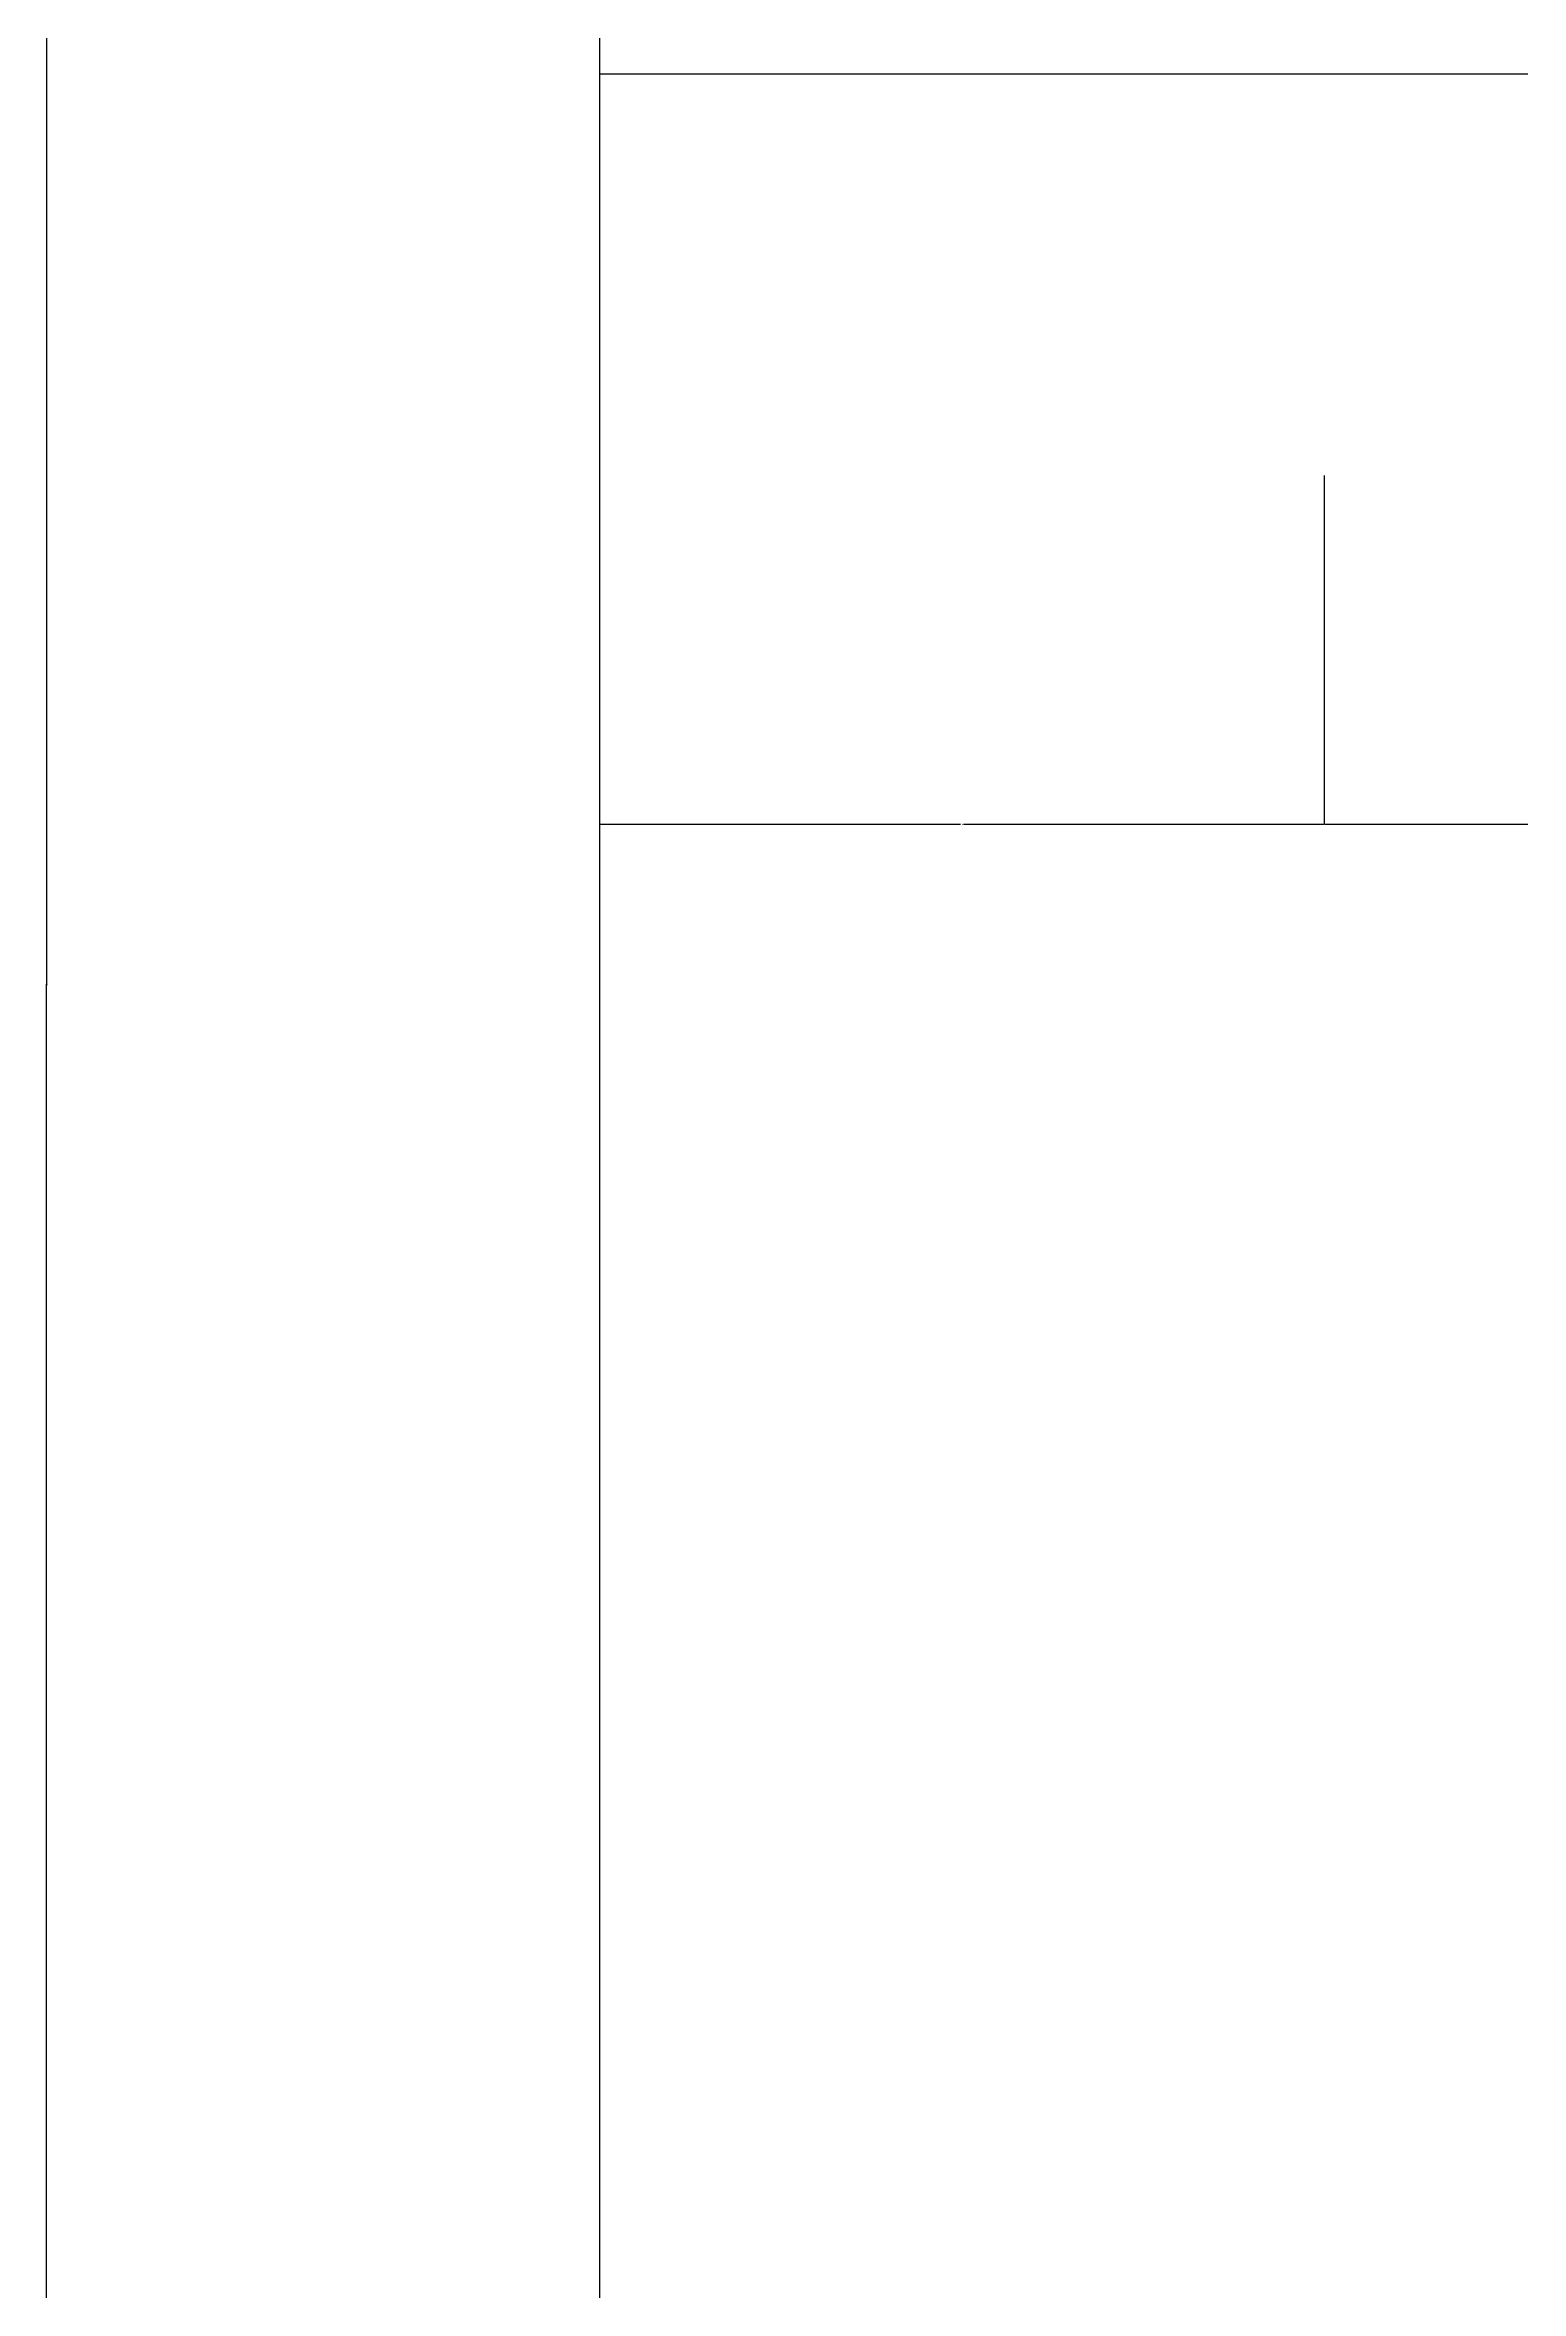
# Model space of a CAD drawing. Header units: metres. Extents: x -145924 to -103939, y 35209 to 64909.
# Drawn here: x -121782 to -120260, y 47425 to 49740 of the extents above; entities that cross this region are included whole.
import ezdxf

# ---------------------------------------------------------------- set-up
doc = ezdxf.new("R2010")
doc.units = ezdxf.units.M
doc.layers.add('31', color=4, linetype='Continuous')
doc.layers.add('CCX', color=151, linetype='Continuous')
doc.dimstyles.get("Standard").update_dxf_attribs({"dimtxt": 2.5, "dimasz": 2.5, "dimexe": 1.25, "dimexo": 0.625, "dimtad": 1, "dimcen": 2.5, "dimazin": 3, "dimtfac": 1, "dimtmove": 0, "dimatfit": 3})

# ---------------------------------------------------------------- blocks, each defined once
blk = doc.blocks.new('*D16')
for p, q in [((-120462.97, 49296.24), (-120462.97, 48936.72)), ((-118356.98, 49296.24), (-118356.98, 48936.72)), ((-120462.72, 48936.72), (-119411.975, 48936.72)), ((-119407.975, 48936.72), (-118357.23, 48936.72))]:
    blk.add_line(p, q)
at = {"layer": 'Defpoints'}
for p in [(-120462.97, 49296.24), (-118356.98, 49296.24), (-120462.97, 48936.72)]:
    blk.add_point(p, dxfattribs=at)
at = {"insert": (-119409.975, 48936.72), "char_height": 1, "attachment_point": 5}
blk.add_mtext('1080', dxfattribs=at)
blk = doc.blocks.new('*D17')
for p, q in [((-121780.38, 50630.37), (-121780.38, 48770.37)), ((-121780.63, 48770.37), (-121780.88, 48770.37)), ((-121780.38, 46910.37), (-121780.38, 48770.37)), ((-121780.38, 48770.37), (-121780.38, 48770.37)), ((-121780.13, 48770.37), (-121779.88, 48770.37))]:
    blk.add_line(p, q)
at = {"layer": 'Defpoints'}
for p in [(-121780.38, 50630.37), (-121780.38, 48770.37), (-121780.38, 46910.37)]:
    blk.add_point(p, dxfattribs=at)
at = {"layer": 'CCX', "insert": (-121780.38, 48771.495), "char_height": 1, "attachment_point": 5}
blk.add_mtext('1650', dxfattribs=at)
blk = doc.blocks.new('*D25')
for p, q in [((-121209.97, 49056.24), (-121209.97, 48936.72)), ((-120462.97, 49056.24), (-120462.97, 48936.72)), ((-121209.72, 48936.72), (-120837.97, 48936.72)), ((-120834.97, 48936.72), (-120463.22, 48936.72))]:
    blk.add_line(p, q)
at = {"layer": 'Defpoints'}
for p in [(-121209.97, 49056.24), (-120462.97, 49056.24), (-121209.97, 48936.72)]:
    blk.add_point(p, dxfattribs=at)
at = {"insert": (-120836.47, 48936.72), "char_height": 1, "attachment_point": 5}
blk.add_mtext('360', dxfattribs=at)

msp = doc.modelspace()

# ---------------------------------------------------------------- linework, layer by layer
at = {"layer": '31'}
for p, q in [((-121209.97, 50630.37), (-121209.97, 46910.37)), ((-121209.97, 50630.37), (-121209.97, 46910.37)), ((-121209.97, 49710.37), (-117609.97, 49710.37))]:
    msp.add_line(p, q, dxfattribs=at)

# ---------------------------------------------------------------- dimensions: what is measured, and where the dimension line sits
for base, p1, p2, text, picture, middle in [((-120462.97, 48936.72), (-120462.97, 49296.24), (-118356.98, 49296.24), '1080', '*D16', (-119409.975, 48936.72)), ((-121209.97, 48936.72), (-121209.97, 49056.24), (-120462.97, 49056.24), '360', '*D25', (-120836.47, 48936.72))]:
    dim = msp.add_linear_dim(base=base, p1=p1, p2=p2, text=text, dimstyle='Standard')
    dim.commit()
    dim.dimension.update_dxf_attribs({"geometry": picture, "text_midpoint": middle})
at = {"layer": 'CCX'}
dim = msp.add_linear_dim(base=(-121780.38, 48770.37), p1=(-121780.38, 46910.37), p2=(-121780.38, 50630.37), text='1650', dimstyle='Standard', dxfattribs=at)
dim.commit()
dim.dimension.update_dxf_attribs({"geometry": '*D17', "text_midpoint": (-121780.38, 48771.495)})

doc.saveas('drawing.dxf')
